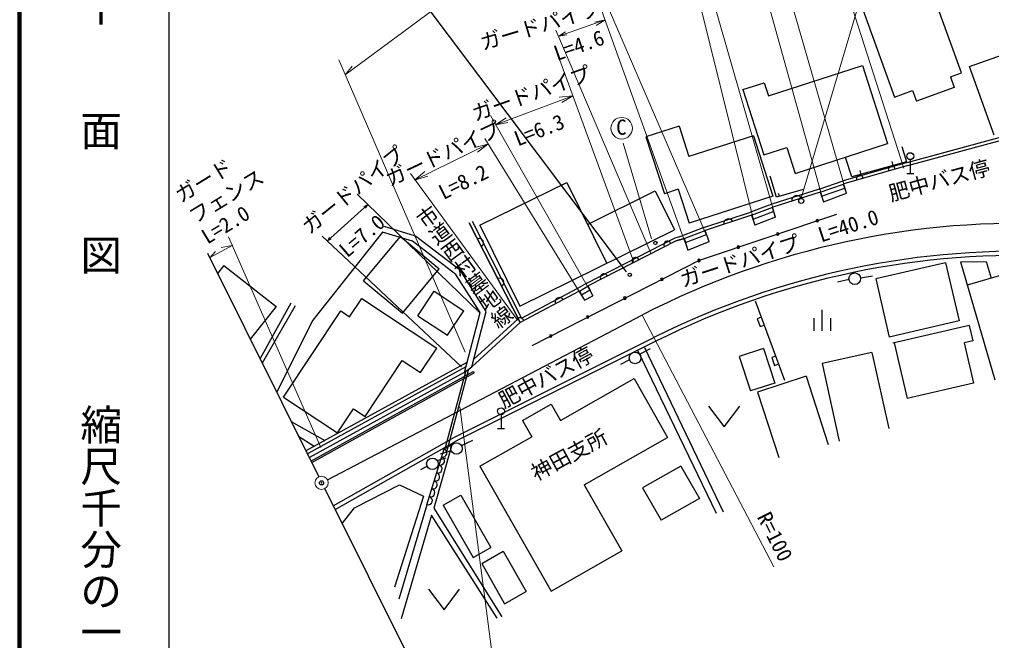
# Model space of a CAD drawing. Units: millimetres, scale not verified. Extents: x -116516170 to 680000, y -184933146 to 380000.
# Drawn here: x 40000 to 157102, y 262491 to 337329 of the extents above; entities that cross this region are included whole.
import ezdxf
from ezdxf.enums import TextEntityAlignment as Align

# ---------------------------------------------------------------- set-up
doc = ezdxf.new("R2010")
doc.units = ezdxf.units.MM
doc.header["$LTSCALE"] = 1000
doc.header["$PDMODE"] = 32
doc.header["$PDSIZE"] = 500
for name, color, linetype, lineweight in [('M-BGD', 7, 'Continuous', 25), ('M-BGD-EXST', 7, 'Continuous', 25), ('M-BGD-HTXT', 7, 'Continuous', 13), ('M-STR-HTXT', 7, 'Continuous', 13), ('M-STR-STRC', 7, 'Continuous', 25), ('M-TTL', 2, 'Continuous', 13), ('M-TTL-BAND', 7, 'Continuous', 25)]:
    doc.layers.add(name, color=color, linetype=linetype, lineweight=lineweight)
doc.layers.add('M-OTRS', color=6, linetype='Continuous')
doc.styles.add('@ＭＳ ゴシック', font='')
doc.styles.add('ＭＳ ゴシック', font='')
doc.styles.get('@ＭＳ ゴシック').set_extended_font_data('@MS Gothic')
doc.styles.get('ＭＳ ゴシック').set_extended_font_data('MS Gothic')

msp = doc.modelspace()

# ---------------------------------------------------------------- linework, layer by layer
at = {"layer": 'M-BGD'}
for p, q in [((153495, 330888), (147399, 347728)), ((139329, 344807), (145425, 327966)), ((154464, 331653), (160929, 333961)), ((130225, 328115), (141552, 331772)), ((141552, 331772), (144582, 322385)), ((157409, 323403), (154464, 331653)), ((152145, 330399), (153495, 330888)), ((152145, 330399), (152610, 329113)), ((127155, 328882), (129711, 329707)), ((129711, 329707), (130225, 328115)), ((152610, 329113), (148064, 327467)), ((127155, 328882), (129688, 321033)), ((145425, 327966), (147598, 328753)), ((147598, 328753), (148064, 327467)), ((119461, 324478), (115472, 323191)), ((119461, 324478), (120647, 320804)), ((146925, 320097), (164606, 324897)), ((147029, 319711), (164794, 324533)), ((128411, 323311), (120647, 320804)), ((128411, 323311), (130762, 316028)), ((115472, 323191), (117688, 316326)), ((133434, 318786), (144582, 322385)), ((146290, 322036), (146869, 320164)), ((129688, 321033), (132423, 321916)), ((132423, 321916), (133434, 318786)), ((146919, 320096), (139210, 317888)), ((147029, 319711), (139320, 317504)), ((140279, 318345), (139489, 320691)), ((146869, 320164), (140279, 318345)), ((145253, 319718), (145120, 320200)), ((147311, 320440), (147311, 318774)), ((141398, 318654), (141265, 319136)), ((146894, 318774), (147728, 318774)), ((95475, 312524), (105934, 317685)), ((105934, 317685), (110749, 307929)), ((131211, 315920), (130447, 318451)), ((136344, 316887), (139210, 317888)), ((136465, 316506), (139270, 317489)), ((139643, 316383), (139270, 317489)), ((108430, 312628), (116599, 316660)), ((116599, 316660), (118918, 311961)), ((119356, 316865), (117688, 316326)), ((119356, 316865), (120677, 312772)), ((136344, 316887), (130625, 315077)), ((136465, 316506), (130745, 314696)), ((134427, 316843), (131211, 315920)), ((131549, 316017), (131451, 316359)), ((136465, 316506), (136838, 315363)), ((136630, 316034), (139435, 317017)), ((136838, 315363), (139643, 316383)), ((130762, 316028), (120677, 312772)), ((130635, 315080), (128070, 314117)), ((121939, 308332), (138478, 313869)), ((122460, 312259), (128070, 314117)), ((128195, 313737), (130745, 314696)), ((128371, 313269), (130921, 314228)), ((131092, 313491), (130709, 314684)), ((100327, 300805), (94171, 312826)), ((94171, 312826), (100327, 300805)), ((94527, 313009), (100498, 301348)), ((128195, 313737), (122585, 311879)), ((128195, 313737), (128569, 312558)), ((131092, 313491), (128569, 312558)), ((83730, 311709), (75348, 301112)), ((87368, 310602), (83730, 311709)), ((87693, 311235), (83934, 312379)), ((95475, 312524), (100290, 302767)), ((100290, 302767), (118918, 311961)), ((122460, 312259), (119954, 311314)), ((120072, 310932), (122585, 311879)), ((123068, 310554), (122585, 311879)), ((81459, 305825), (85896, 311157)), ((85896, 311157), (90567, 307269)), ((92587, 306595), (87368, 310602)), ((93112, 307075), (87693, 311235)), ((108341, 305569), (118973, 311013)), ((119125, 310641), (108524, 305213)), ((118973, 311013), (119954, 311314)), ((120072, 310932), (119125, 310641)), ((119125, 310641), (120072, 310932)), ((120072, 310932), (120518, 309534)), ((120248, 310464), (122762, 311411)), ((120518, 309534), (123068, 310554)), ((62647, 309160), (76061, 282217)), ((101757, 298059), (121939, 308332)), ((151573, 308011), (143142, 306056)), ((151573, 308011), (153196, 301009)), ((153361, 308126), (156456, 308178)), ((153361, 308126), (157481, 293889)), ((156456, 308178), (157047, 306135)), ((64625, 307697), (63860, 306723)), ((64625, 307697), (70922, 302750)), ((86130, 301938), (90567, 307269)), ((96241, 302126), (93112, 307075)), ((81459, 305825), (86130, 301938)), ((95487, 302009), (92587, 306595)), ((139931, 305979), (138546, 305660)), ((141316, 306182), (142764, 306450)), ((143142, 306056), (144766, 299054)), ((158861, 306660), (154178, 305305)), ((88000, 301633), (89957, 304584)), ((89957, 304584), (93521, 302221)), ((107422, 304569), (100327, 300805)), ((100498, 301348), (107280, 304947)), ((108341, 305569), (107212, 304911)), ((107467, 304593), (108524, 305213)), ((107467, 304593), (108073, 303514)), ((107720, 304162), (108777, 304781)), ((109057, 304024), (108524, 305213)), ((79760, 301495), (81236, 303720)), ((81236, 303720), (90279, 297724)), ((108073, 303514), (109057, 304024)), ((128622, 303416), (132171, 293856)), ((70922, 302750), (67810, 298789)), ((72672, 303129), (68982, 296486)), ((73199, 302813), (69245, 295906)), ((71808, 291813), (78695, 302201)), ((78695, 302201), (79760, 301495)), ((91564, 299270), (93521, 302221)), ((94505, 295488), (96241, 302126)), ((136701, 299823), (136701, 302323)), ((75348, 301112), (71025, 292466)), ((88000, 301633), (91564, 299270)), ((93600, 294795), (95487, 302009)), ((100091, 301266), (94738, 296378)), ((129352, 301448), (128884, 301274)), ((128884, 301274), (129232, 300337)), ((135701, 301323), (135701, 299823)), ((137701, 301323), (137701, 299823)), ((153196, 301009), (144766, 299054)), ((100327, 300805), (94505, 295488)), ((129232, 300337), (129700, 300511)), ((154409, 300470), (145222, 298340)), ((154409, 300470), (154842, 298602)), ((92398, 286998), (116491, 299036)), ((88330, 294785), (90279, 297724)), ((92621, 286551), (116714, 298588)), ((114435, 297492), (123925, 277827)), ((114689, 296999), (116035, 297699)), ((115279, 297808), (124768, 277985)), ((129649, 297669), (126713, 296720)), ((129649, 297669), (130990, 293522)), ((145355, 298371), (146916, 291641)), ((154842, 298602), (153812, 298363)), ((153812, 298363), (154940, 293502)), ((113493, 296322), (112397, 295748)), ((126713, 296720), (128054, 292573)), ((131093, 296761), (130624, 296587)), ((130624, 296587), (130972, 295649)), ((142694, 297205), (136692, 295877)), ((142694, 297205), (144725, 288025)), ((93913, 295990), (74493, 285348)), ((93773, 295457), (74686, 284997)), ((81634, 289478), (86122, 296248)), ((86122, 296248), (88330, 294785)), ((94106, 295183), (91484, 285348)), ((93589, 294786), (94505, 295488)), ((130972, 295649), (131441, 295823)), ((136692, 295877), (138760, 286534)), ((93589, 294786), (74926, 284558)), ((75106, 284114), (94665, 294922)), ((75203, 283939), (94762, 294746)), ((93716, 294884), (91194, 285425)), ((94665, 294922), (94762, 294746)), ((105179, 289016), (114039, 294051)), ((114039, 294051), (118069, 286960)), ((134778, 294330), (128917, 292434)), ((134778, 294330), (137434, 286120)), ((130990, 293522), (128054, 292573)), ((154940, 293502), (146916, 291641)), ((71808, 291813), (78308, 287504)), ((128917, 292434), (131469, 284546)), ((100612, 289024), (104061, 290984)), ((104061, 290984), (105179, 289016)), ((123017, 290724), (124892, 288224)), ((124892, 288224), (126767, 290724)), ((78308, 287504), (80233, 290407)), ((80233, 290407), (81634, 289478)), ((98017, 289704), (98017, 288038)), ((72744, 288880), (76803, 286613)), ((100612, 289024), (101730, 287057)), ((73621, 287118), (75506, 285902)), ((77803, 278730), (92398, 286998)), ((95473, 283501), (101730, 287057)), ((97601, 288038), (98434, 288038)), ((108039, 281261), (118069, 286960)), ((78049, 278295), (92644, 286563)), ((92082, 286086), (89903, 278460)), ((91150, 285594), (92082, 286086)), ((93234, 286013), (94630, 286628)), ((89094, 278846), (91150, 285594)), ((92015, 285331), (90676, 284940)), ((89100, 283520), (88304, 283043)), ((90319, 284190), (91414, 284519)), ((95473, 283501), (104033, 268438)), ((119685, 283509), (115066, 280884)), ((119685, 283509), (121904, 279605)), ((80343, 278477), (85773, 281271)), ((85773, 281271), (88672, 279901)), ((108039, 281261), (112569, 273289)), ((76774, 280786), (92058, 250088)), ((88672, 279901), (85193, 268935)), ((91060, 278792), (93189, 280002)), ((93189, 280002), (96769, 273703)), ((115066, 280884), (117285, 276980)), ((89094, 278846), (85685, 267494)), ((91060, 278792), (94639, 272493)), ((121904, 279605), (117285, 276980)), ((78919, 276632), (80343, 278477)), ((89621, 277581), (85966, 265104)), ((97529, 265209), (89621, 277581)), ((89903, 278460), (98092, 265350)), ((94639, 272493), (96769, 273703)), ((95688, 271786), (98272, 273254)), ((98272, 273254), (101030, 268400)), ((104033, 268438), (112569, 273289)), ((95688, 271786), (98447, 266932)), ((89276, 268687), (91151, 266187)), ((91151, 266187), (93026, 268687)), ((98447, 266932), (101030, 268400))]:
    msp.add_line(p, q, dxfattribs=at)
for centre, radius in [((147311, 320857), 417), ((134177, 315459), 300), ((116608, 310393), 200), ((113516, 306567), 200), ((140622, 306088), 700), ((114156, 296546), 700), ((98017, 290121), 417), ((92647, 285632), 700), ((89747, 283787), 700)]:
    msp.add_circle(centre, radius, dxfattribs=at)
for centre, radius, start, end in [((141223, 318141), 411, 3.43533, 208.52651), ((145077, 319245), 411, 3.43533, 208.52651), ((133638, 315496), 610, 27.94048, 187.18007), ((125422, 312714), 599, 27.85659, 188.78993), ((136102, 313074), 150, 0, 180), ((136102, 313074), 150, 180, 0), ((131350, 311483), 150, 0, 180), ((95362, 310412), 540, 301.35977, 112.87613), ((118063, 310170), 435, 18.50779, 215.7196), ((131350, 311483), 150, 180, 0), ((160437, 211015), 98381, 87.02237, 116.53142), ((126598, 309892), 150, 0, 180), ((126598, 309892), 150, 180, 0), ((114236, 308210), 435, 18.50779, 215.7196), ((160437, 211015), 97881, 87.01964, 116.56528), ((121852, 308288), 150, 0, 180), ((121852, 308288), 150, 180, 0), ((97817, 305619), 540, 301.35977, 112.87613), ((110408, 306250), 435, 18.50779, 215.7196), ((117387, 306015), 150, 0, 180), ((117387, 306015), 150, 180, 0), ((105063, 303272), 540, 32.19279, 203.70915), ((112921, 303742), 150, 0, 180), ((112921, 303742), 150, 180, 0), ((100271, 300836), 531, 22.09317, 113.29873), ((108455, 301469), 150, 0, 180), ((108455, 301469), 150, 180, 0), ((103990, 299195), 150, 0, 180), ((103990, 299195), 150, 180, 0), ((90705, 284133), 500, 253.05468, 73.05468), ((90997, 285090), 500, 253.05468, 73.05468), ((90414, 283177), 500, 253.05468, 73.05468), ((90122, 282220), 500, 253.05468, 73.05468), ((89831, 281264), 500, 253.05468, 73.05468), ((89539, 280307), 500, 253.05468, 73.05468), ((89248, 279351), 500, 253.05468, 73.05468)]:
    msp.add_arc(centre, radius, start, end, dxfattribs=at)
at = {"layer": 'M-BGD-EXST'}
msp.add_line((77104, 281861), (115070, 301745), dxfattribs=at)
msp.add_arc((160562, 213402), 99367, 87.10604, 117.24622, dxfattribs=at)
at = {"layer": 'M-BGD-HTXT'}
msp.add_circle((76395, 281490), 800, dxfattribs=at)
at = {"layer": 'M-OTRS'}
msp.add_point((76395, 281490), dxfattribs=at)
at = {"layer": 'M-STR-HTXT'}
for p, q in [((146519, 319420), (135372, 354137)), ((139643, 316383), (129174, 352669)), ((136838, 315363), (127384, 349385)), ((134177, 315782), (144277, 349895)), ((79251, 330656), (102750, 348133)), ((131092, 313491), (121301, 347552)), ((128569, 312558), (120718, 344260)), ((123068, 310554), (110008, 340909)), ((120518, 309534), (110127, 338431)), ((104965, 335303), (110546, 337266)), ((110546, 337266), (109301, 337014)), ((110546, 337266), (109477, 336613)), ((116065, 309156), (104626, 336041)), ((104965, 335303), (105789, 335843)), ((104965, 335303), (105940, 335467)), ((93679, 297221), (78464, 332479)), ((79251, 330656), (80074, 331711)), ((114025, 308066), (105095, 332415)), ((97346, 324641), (106662, 328143)), ((106662, 328143), (105007, 327948)), ((106662, 328143), (105328, 327306)), ((109057, 304024), (96730, 325759)), ((97346, 324641), (98640, 325484)), ((97346, 324641), (98839, 324903)), ((87605, 317950), (96430, 322296)), ((96430, 322296), (94844, 321903)), ((96430, 322296), (95181, 321352)), ((108073, 303514), (96060, 322995)), ((112735, 322421), (116149, 310914)), ((99931, 301219), (87090, 318760)), ((87605, 317950), (88844, 318995)), ((87605, 317950), (89181, 318444)), ((95455, 301993), (80665, 316273)), ((77098, 310644), (81952, 315031)), ((81952, 315031), (81484, 314798)), ((81952, 315031), (81685, 314607)), ((76303, 285764), (65179, 311123)), ((93251, 295472), (76475, 311210)), ((77098, 310644), (77349, 311100)), ((77098, 310644), (77568, 310845)), ((62912, 308592), (65706, 310121)), ((62926, 308600), (63598, 309383)), ((65636, 310082), (64283, 309857)), ((115053, 301633), (130869, 271372)), ((93068, 290667), (98340, 250073))]:
    msp.add_line(p, q, dxfattribs=at)
msp.add_circle((112542, 324219), 1300, dxfattribs=at)
at = {"layer": 'M-STR-STRC'}
msp.add_line((83243, 346623), (113088, 306934), dxfattribs=at)
at = {"layer": 'M-TTL', "lineweight": 140}
msp.add_line((40000, 380000), (40000, 20000), dxfattribs=at)
at = {"layer": 'M-TTL-BAND'}
msp.add_line((58000, 370000), (58000, 20000), dxfattribs=at)

# ---------------------------------------------------------------- texts
at = {"layer": 'M-BGD'}
for s, rotation, style, p in [('市道西村墓地線', 306.455, '@ＭＳ ゴシック', (87236, 313685)), ('肥中バス停', 28.426, 'ＭＳ ゴシック', (98621, 289960)), ('神田支所', 28.426, 'ＭＳ ゴシック', (102522, 281208))]:
    msp.add_text(s, height=1833, rotation=rotation, dxfattribs=dict(at, style=style)).set_placement(p, align=Align.BOTTOM_LEFT)
at = {"layer": 'M-STR-HTXT', "style": 'ＭＳ ゴシック'}
for s, rotation, p in [('ガードパイプ', 16.699, (95966, 333081)), ('L=4.6', 19.323, (104939, 331802)), ('ガードパイプ', 19.519, (95075, 324535)), ('L=6.3', 21.327, (100235, 321506)), ('ガードパイプ', 25.102, (84853, 316645)), ('ガードパイプ', 38.972, (75277, 310934)), ('ガード', 31.393, (59737, 314712)), ('L=8.2', 26.189, (91311, 315069)), ('肥中バス停', 15.27, (145147, 314887)), ('フェンス', 31.393, (61415, 312161)), ('L=2.0', 31.393, (62929, 309722)), ('ガードパイプ\u3000L=40.0', 17.987, (120095, 304518)), ('L=7.0', 40.552, (79843, 308122)), ('R=100', 296.644, (128306, 277138))]:
    msp.add_text(s, height=1833, rotation=rotation, dxfattribs=at).set_placement(p, align=Align.BOTTOM_LEFT)
msp.add_text('C', height=1833, dxfattribs=at).set_placement((111882, 322880), align=Align.BOTTOM_LEFT)
at = {"layer": 'M-TTL-BAND', "style": '@ＭＳ ゴシック'}
for s, p in [('平\u3000\u3000面\u3000\u3000図', (49777, 306475)), ('縮尺千分の一', (49777, 261030))]:
    msp.add_text(s, height=3666, rotation=270, dxfattribs=at).set_placement(p, align=Align.MIDDLE_RIGHT)

doc.saveas('drawing.dxf')
